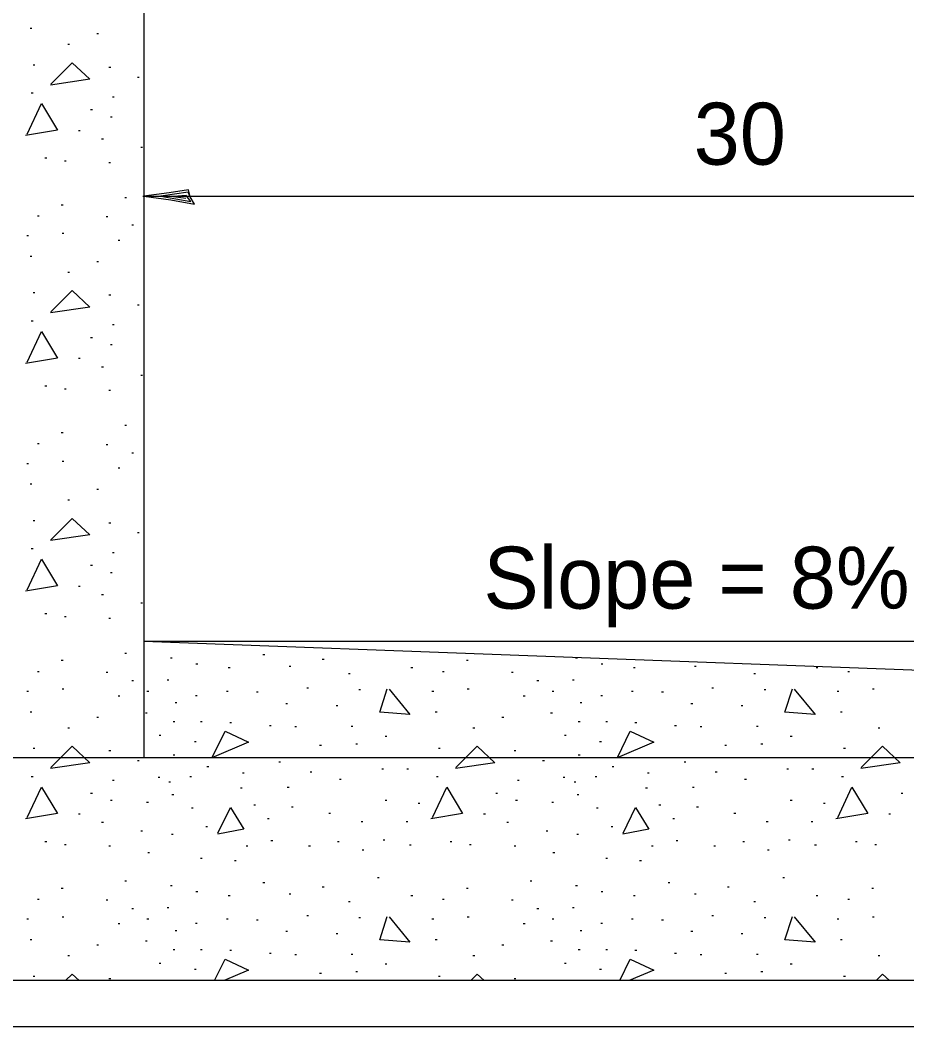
# Model space of a CAD drawing. Extents: x 0 to 2.83, y -0.12 to 1.83.
# Drawn here: x 2.0875 to 2.2544, y 0.7822 to 0.9718 of the extents above; entities that cross this region are included whole.
import ezdxf

# ---------------------------------------------------------------- set-up
doc = ezdxf.new("R2010")
doc.units = 0
for name, color, linetype in [('RD_Pr_Roadway_Dimensions', 7, 'Continuous'), ('RD_Pr_Roadway_Notes', 7, 'Continuous'), ('SH_General_Details', 7, 'Continuous')]:
    doc.layers.add(name, color=color, linetype=linetype)

msp = doc.modelspace()

# ---------------------------------------------------------------- linework, layer by layer
at = {"layer": 'RD_Pr_Roadway_Dimensions'}
msp.add_line((2.11057, 0.93865), (2.32044, 0.93865), dxfattribs=at)
msp.add_lwpolyline([(2.11952, 0.93852), (2.11922, 0.93983), (2.11552, 0.93926), (2.11075, 0.93865), (2.11584, 0.93795), (2.1203, 0.93717), (2.11952, 0.93852), (2.11912, 0.93938), (2.11396, 0.93864), (2.11961, 0.93765), (2.11877, 0.93876), (2.11639, 0.93861), (2.11868, 0.93826)], dxfattribs=at)
at = {"layer": 'SH_General_Details'}
for p, q in [((2.11075, 1.00426), (2.11075, 0.85483)), ((2.08937, 0.97026), (2.0897, 0.97026)), ((2.10191, 0.96926), (2.10224, 0.96926)), ((2.09646, 0.96725), (2.0968, 0.96725)), ((2.08994, 0.96338), (2.09028, 0.96338)), ((2.1042, 0.96295), (2.10454, 0.96295)), ((2.10958, 0.96109), (2.10991, 0.96109)), ((2.08958, 0.95808), (2.08992, 0.95808)), ((2.10485, 0.95737), (2.10518, 0.95737)), ((2.10076, 0.95495), (2.1011, 0.95495)), ((2.10449, 0.95359), (2.10482, 0.95359)), ((2.09847, 0.95101), (2.0988, 0.95101)), ((2.10284, 0.94944), (2.10317, 0.94944)), ((2.11022, 0.94786), (2.11055, 0.94786)), ((2.09216, 0.94585), (2.0925, 0.94585)), ((2.09582, 0.94528), (2.09615, 0.94528)), ((2.1042, 0.94499), (2.10453, 0.94499)), ((2.10721, 0.9384), (2.10754, 0.9384)), ((2.09524, 0.93704), (2.09558, 0.93704)), ((2.09073, 0.93496), (2.09106, 0.93496)), ((2.1037, 0.93482), (2.10403, 0.93482)), ((2.1085, 0.93324), (2.10883, 0.93324)), ((2.08872, 0.93124), (2.08906, 0.93124)), ((2.09539, 0.93167), (2.09572, 0.93167)), ((2.10592, 0.93038), (2.10626, 0.93038)), ((2.08937, 0.92737), (2.0897, 0.92737)), ((2.10191, 0.92636), (2.10224, 0.92636)), ((2.09646, 0.92436), (2.0968, 0.92436)), ((2.08994, 0.92049), (2.09028, 0.92049)), ((2.1042, 0.92006), (2.10454, 0.92006)), ((2.10958, 0.91819), (2.10991, 0.91819)), ((2.08958, 0.91519), (2.08992, 0.91519)), ((2.10485, 0.91447), (2.10518, 0.91447)), ((2.10076, 0.91206), (2.1011, 0.91206)), ((2.10449, 0.9107), (2.10482, 0.9107)), ((2.09847, 0.90812), (2.0988, 0.90812)), ((2.10284, 0.90654), (2.10317, 0.90654)), ((2.11022, 0.90496), (2.11055, 0.90496)), ((2.09216, 0.90296), (2.0925, 0.90296)), ((2.09582, 0.90238), (2.09615, 0.90238)), ((2.1042, 0.9021), (2.10453, 0.9021)), ((2.10721, 0.89551), (2.10754, 0.89551)), ((2.09524, 0.89414), (2.09558, 0.89414)), ((2.09073, 0.89207), (2.09106, 0.89207)), ((2.1037, 0.89192), (2.10403, 0.89192)), ((2.1085, 0.89035), (2.10883, 0.89035)), ((2.08872, 0.88834), (2.08906, 0.88834)), ((2.09539, 0.88877), (2.09572, 0.88877)), ((2.10592, 0.88748), (2.10626, 0.88748)), ((2.08937, 0.88447), (2.0897, 0.88447)), ((2.10191, 0.88347), (2.10224, 0.88347)), ((2.09646, 0.88146), (2.0968, 0.88146)), ((2.08994, 0.87759), (2.09028, 0.87759)), ((2.1042, 0.87716), (2.10454, 0.87716)), ((2.10958, 0.8753), (2.10991, 0.8753)), ((2.08958, 0.87229), (2.08992, 0.87229)), ((2.10485, 0.87157), (2.10518, 0.87157)), ((2.10076, 0.86916), (2.1011, 0.86916)), ((2.10449, 0.8678), (2.10482, 0.8678)), ((2.09847, 0.86522), (2.0988, 0.86522)), ((2.10284, 0.86364), (2.10317, 0.86364)), ((2.11022, 0.86207), (2.11055, 0.86207)), ((2.09216, 0.86006), (2.0925, 0.86006)), ((2.09582, 0.85949), (2.09615, 0.85949)), ((2.1042, 0.8592), (2.10453, 0.8592)), ((2.11075, 0.85483), (2.11075, 0.83295)), ((2.11075, 0.85483), (2.32075, 0.84707)), ((2.11075, 0.85483), (2.32075, 0.85483)), ((2.09524, 0.85125), (2.09558, 0.85125)), ((2.10721, 0.85261), (2.10754, 0.85261)), ((2.11579, 0.85175), (2.11612, 0.85175)), ((2.1332, 0.85232), (2.13353, 0.85232)), ((2.14438, 0.85146), (2.14471, 0.85146)), ((2.17153, 0.85125), (2.17187, 0.85125)), ((2.19208, 0.85175), (2.19241, 0.85175)), ((2.12059, 0.8506), (2.12092, 0.8506)), ((2.12668, 0.84989), (2.12701, 0.84989)), ((2.13814, 0.85017), (2.13848, 0.85017)), ((2.16107, 0.84989), (2.16141, 0.84989)), ((2.19688, 0.8506), (2.19721, 0.8506)), ((2.20297, 0.84989), (2.2033, 0.84989)), ((2.21443, 0.85017), (2.21477, 0.85017)), ((2.23736, 0.84989), (2.2377, 0.84989)), ((2.09073, 0.84917), (2.09106, 0.84917)), ((2.1037, 0.84903), (2.10403, 0.84903)), ((2.1085, 0.84745), (2.10883, 0.84745)), ((2.11517, 0.84759), (2.1155, 0.84759)), ((2.14932, 0.84874), (2.14965, 0.84874)), ((2.16702, 0.84917), (2.16735, 0.84917)), ((2.17999, 0.84903), (2.18032, 0.84903)), ((2.18479, 0.84745), (2.18512, 0.84745)), ((2.19146, 0.84759), (2.19179, 0.84759)), ((2.22561, 0.84874), (2.22594, 0.84874)), ((2.24331, 0.84917), (2.24364, 0.84917)), ((2.09539, 0.84587), (2.09572, 0.84587)), ((2.14144, 0.84609), (2.14177, 0.84609)), ((2.15126, 0.84573), (2.15159, 0.84573)), ((2.17168, 0.84587), (2.17201, 0.84587)), ((2.21773, 0.84609), (2.21806, 0.84609)), ((2.22755, 0.84573), (2.22788, 0.84573)), ((2.24797, 0.84587), (2.2483, 0.84587)), ((2.08872, 0.84544), (2.08906, 0.84544)), ((2.10592, 0.84458), (2.10626, 0.84458)), ((2.11137, 0.84544), (2.1117, 0.84544)), ((2.12052, 0.84465), (2.12085, 0.84465)), ((2.12632, 0.84544), (2.12665, 0.84544)), ((2.13198, 0.8453), (2.13231, 0.8453)), ((2.16501, 0.84544), (2.16535, 0.84544)), ((2.18221, 0.84458), (2.18255, 0.84458)), ((2.18766, 0.84544), (2.18799, 0.84544)), ((2.19681, 0.84465), (2.19714, 0.84465)), ((2.20261, 0.84544), (2.20294, 0.84544)), ((2.20827, 0.8453), (2.2086, 0.8453)), ((2.2413, 0.84544), (2.24164, 0.84544)), ((2.11665, 0.84329), (2.11698, 0.84329)), ((2.1375, 0.84315), (2.13783, 0.84315)), ((2.14696, 0.84272), (2.14729, 0.84272)), ((2.19294, 0.84329), (2.19327, 0.84329)), ((2.21379, 0.84315), (2.21412, 0.84315)), ((2.22325, 0.84272), (2.22358, 0.84272)), ((2.08937, 0.84157), (2.0897, 0.84157)), ((2.10191, 0.84057), (2.10224, 0.84057)), ((2.11108, 0.84136), (2.11141, 0.84136)), ((2.16566, 0.84157), (2.16599, 0.84157)), ((2.1782, 0.84057), (2.17853, 0.84057)), ((2.18737, 0.84136), (2.1877, 0.84136)), ((2.24195, 0.84157), (2.24228, 0.84157)), ((2.09646, 0.83856), (2.0968, 0.83856)), ((2.11629, 0.83971), (2.11662, 0.83971)), ((2.12145, 0.83971), (2.12178, 0.83971)), ((2.12696, 0.83957), (2.1273, 0.83957)), ((2.13442, 0.83899), (2.13475, 0.83899)), ((2.13922, 0.83878), (2.13955, 0.83878)), ((2.14982, 0.83885), (2.15016, 0.83885)), ((2.17275, 0.83856), (2.17309, 0.83856)), ((2.19258, 0.83971), (2.19291, 0.83971)), ((2.19774, 0.83971), (2.19807, 0.83971)), ((2.20325, 0.83957), (2.20359, 0.83957)), ((2.21071, 0.83899), (2.21104, 0.83899)), ((2.21551, 0.83878), (2.21584, 0.83878)), ((2.22611, 0.83885), (2.22645, 0.83885)), ((2.24904, 0.83856), (2.24938, 0.83856)), ((2.11366, 0.83713), (2.11399, 0.83713)), ((2.1203, 0.83598), (2.12063, 0.83598)), ((2.1562, 0.83699), (2.15653, 0.83699)), ((2.18995, 0.83713), (2.19028, 0.83713)), ((2.19659, 0.83598), (2.19692, 0.83598)), ((2.23249, 0.83699), (2.23282, 0.83699)), ((2.08994, 0.83469), (2.09028, 0.83469)), ((2.1042, 0.83426), (2.10454, 0.83426)), ((2.14388, 0.83527), (2.14421, 0.83527)), ((2.15068, 0.83555), (2.15102, 0.83555)), ((2.16623, 0.83469), (2.16657, 0.83469)), ((2.18049, 0.83426), (2.18083, 0.83426)), ((2.22017, 0.83527), (2.2205, 0.83527)), ((2.22697, 0.83555), (2.22731, 0.83555)), ((2.24252, 0.83469), (2.24286, 0.83469)), ((2.06875, 0.83295), (2.32075, 0.83295)), ((2.10958, 0.8324), (2.10991, 0.8324)), ((2.11629, 0.83348), (2.11662, 0.83348)), ((2.18587, 0.8324), (2.1862, 0.8324)), ((2.19258, 0.83348), (2.19291, 0.83348)), ((2.12267, 0.83126), (2.123, 0.83126)), ((2.13621, 0.83211), (2.13654, 0.83211)), ((2.15556, 0.83083), (2.15589, 0.83083)), ((2.16028, 0.83083), (2.16062, 0.83083)), ((2.19896, 0.83126), (2.19929, 0.83126)), ((2.2125, 0.83211), (2.21283, 0.83211)), ((2.23185, 0.83083), (2.23218, 0.83083)), ((2.23657, 0.83083), (2.23691, 0.83083)), ((2.08958, 0.82939), (2.08992, 0.82939)), ((2.10485, 0.82868), (2.10518, 0.82868)), ((2.11345, 0.82925), (2.11378, 0.82925)), ((2.11944, 0.82939), (2.11977, 0.82939)), ((2.12933, 0.83004), (2.12966, 0.83004)), ((2.14208, 0.83025), (2.14242, 0.83025)), ((2.1476, 0.82889), (2.14793, 0.82889)), ((2.16587, 0.82939), (2.16621, 0.82939)), ((2.18114, 0.82868), (2.18147, 0.82868)), ((2.18974, 0.82925), (2.19007, 0.82925)), ((2.19573, 0.82939), (2.19606, 0.82939)), ((2.20562, 0.83004), (2.20595, 0.83004)), ((2.21837, 0.83025), (2.21871, 0.83025)), ((2.22389, 0.82889), (2.22422, 0.82889)), ((2.24216, 0.82939), (2.2425, 0.82939)), ((2.1155, 0.82839), (2.11583, 0.82839)), ((2.12897, 0.82727), (2.1293, 0.82727)), ((2.13778, 0.82739), (2.13812, 0.82739)), ((2.19179, 0.82839), (2.19212, 0.82839)), ((2.20526, 0.82727), (2.20559, 0.82727)), ((2.21407, 0.82739), (2.21441, 0.82739)), ((2.10076, 0.82626), (2.1011, 0.82626)), ((2.10449, 0.8249), (2.10482, 0.8249)), ((2.11607, 0.82598), (2.11641, 0.82598)), ((2.1562, 0.8249), (2.15653, 0.8249)), ((2.17705, 0.82626), (2.17739, 0.82626)), ((2.18078, 0.8249), (2.18111, 0.8249)), ((2.19236, 0.82598), (2.1927, 0.82598)), ((2.23249, 0.8249), (2.23282, 0.8249)), ((2.25334, 0.82626), (2.25368, 0.82626)), ((2.1113, 0.82454), (2.11163, 0.82454)), ((2.11973, 0.82347), (2.12006, 0.82347)), ((2.13148, 0.82404), (2.13181, 0.82404)), ((2.13857, 0.82368), (2.13891, 0.82368)), ((2.16243, 0.82433), (2.16277, 0.82433)), ((2.18759, 0.82454), (2.18792, 0.82454)), ((2.19602, 0.82347), (2.19635, 0.82347)), ((2.20777, 0.82404), (2.2081, 0.82404)), ((2.21486, 0.82368), (2.2152, 0.82368)), ((2.23872, 0.82433), (2.23906, 0.82433)), ((2.09847, 0.82232), (2.0988, 0.82232)), ((2.13406, 0.82146), (2.13439, 0.82146)), ((2.1456, 0.82247), (2.14593, 0.82247)), ((2.15169, 0.82089), (2.15202, 0.82089)), ((2.16014, 0.82089), (2.16047, 0.82089)), ((2.17476, 0.82232), (2.17509, 0.82232)), ((2.21035, 0.82146), (2.21068, 0.82146)), ((2.22189, 0.82247), (2.22222, 0.82247)), ((2.22798, 0.82089), (2.22831, 0.82089)), ((2.23643, 0.82089), (2.23676, 0.82089)), ((2.25105, 0.82232), (2.25138, 0.82232)), ((2.10284, 0.82075), (2.10317, 0.82075)), ((2.11022, 0.81917), (2.11055, 0.81917)), ((2.12245, 0.81996), (2.12278, 0.81996)), ((2.17913, 0.82075), (2.17946, 0.82075)), ((2.18651, 0.81917), (2.18684, 0.81917)), ((2.19874, 0.81996), (2.19907, 0.81996)), ((2.09216, 0.81716), (2.0925, 0.81716)), ((2.116, 0.81853), (2.11633, 0.81853)), ((2.1347, 0.81731), (2.13504, 0.81731)), ((2.14724, 0.81716), (2.14758, 0.81716)), ((2.15584, 0.81745), (2.15618, 0.81745)), ((2.16845, 0.81716), (2.16879, 0.81716)), ((2.19229, 0.81853), (2.19262, 0.81853)), ((2.21099, 0.81731), (2.21133, 0.81731)), ((2.22353, 0.81716), (2.22387, 0.81716)), ((2.23213, 0.81745), (2.23247, 0.81745)), ((2.24474, 0.81716), (2.24508, 0.81716)), ((2.09582, 0.81659), (2.09615, 0.81659)), ((2.1042, 0.8163), (2.10453, 0.8163)), ((2.13005, 0.8163), (2.13038, 0.8163)), ((2.1418, 0.8163), (2.14213, 0.8163)), ((2.1519, 0.81559), (2.15223, 0.81559)), ((2.16079, 0.81652), (2.16112, 0.81652)), ((2.17211, 0.81659), (2.17244, 0.81659)), ((2.18049, 0.8163), (2.18082, 0.8163)), ((2.20634, 0.8163), (2.20667, 0.8163)), ((2.21809, 0.8163), (2.21842, 0.8163)), ((2.22819, 0.81559), (2.22852, 0.81559)), ((2.23708, 0.81652), (2.23741, 0.81652)), ((2.2484, 0.81659), (2.24873, 0.81659)), ((2.11151, 0.81509), (2.11184, 0.81509)), ((2.12145, 0.81401), (2.12178, 0.81401)), ((2.12782, 0.81358), (2.12816, 0.81358)), ((2.1878, 0.81509), (2.18813, 0.81509)), ((2.19774, 0.81401), (2.19807, 0.81401)), ((2.20411, 0.81358), (2.20445, 0.81358)), ((2.10721, 0.80971), (2.10754, 0.80971)), ((2.15477, 0.81036), (2.1551, 0.81036)), ((2.1835, 0.80971), (2.18383, 0.80971)), ((2.23106, 0.81036), (2.23139, 0.81036)), ((2.09524, 0.80835), (2.09558, 0.80835)), ((2.11579, 0.80885), (2.11612, 0.80885)), ((2.12059, 0.80771), (2.12092, 0.80771)), ((2.1332, 0.80943), (2.13353, 0.80943)), ((2.14438, 0.80857), (2.14471, 0.80857)), ((2.17153, 0.80835), (2.17187, 0.80835)), ((2.19208, 0.80885), (2.19241, 0.80885)), ((2.19688, 0.80771), (2.19721, 0.80771)), ((2.20949, 0.80943), (2.20982, 0.80943)), ((2.22067, 0.80857), (2.221, 0.80857)), ((2.24782, 0.80835), (2.24816, 0.80835)), ((2.09073, 0.80627), (2.09106, 0.80627)), ((2.1037, 0.80613), (2.10403, 0.80613)), ((2.12668, 0.80699), (2.12701, 0.80699)), ((2.13814, 0.80728), (2.13848, 0.80728)), ((2.14932, 0.80584), (2.14965, 0.80584)), ((2.16107, 0.80699), (2.16141, 0.80699)), ((2.16702, 0.80627), (2.16735, 0.80627)), ((2.17999, 0.80613), (2.18032, 0.80613)), ((2.20297, 0.80699), (2.2033, 0.80699)), ((2.21443, 0.80728), (2.21477, 0.80728)), ((2.22561, 0.80584), (2.22594, 0.80584)), ((2.23736, 0.80699), (2.2377, 0.80699)), ((2.24331, 0.80627), (2.24364, 0.80627)), ((2.1085, 0.80455), (2.10883, 0.80455)), ((2.11517, 0.8047), (2.1155, 0.8047)), ((2.18479, 0.80455), (2.18512, 0.80455)), ((2.19146, 0.8047), (2.19179, 0.8047)), ((2.08872, 0.80255), (2.08906, 0.80255)), ((2.09539, 0.80298), (2.09572, 0.80298)), ((2.11137, 0.80255), (2.1117, 0.80255)), ((2.12632, 0.80255), (2.12665, 0.80255)), ((2.13198, 0.8024), (2.13231, 0.8024)), ((2.14144, 0.80319), (2.14177, 0.80319)), ((2.15126, 0.80283), (2.15159, 0.80283)), ((2.16501, 0.80255), (2.16535, 0.80255)), ((2.17168, 0.80298), (2.17201, 0.80298)), ((2.18766, 0.80255), (2.18799, 0.80255)), ((2.20261, 0.80255), (2.20294, 0.80255)), ((2.20827, 0.8024), (2.2086, 0.8024)), ((2.21773, 0.80319), (2.21806, 0.80319)), ((2.22755, 0.80283), (2.22788, 0.80283)), ((2.2413, 0.80255), (2.24164, 0.80255)), ((2.24797, 0.80298), (2.2483, 0.80298)), ((2.10592, 0.80169), (2.10626, 0.80169)), ((2.11665, 0.8004), (2.11698, 0.8004)), ((2.12052, 0.80176), (2.12085, 0.80176)), ((2.1375, 0.80025), (2.13783, 0.80025)), ((2.18221, 0.80169), (2.18255, 0.80169)), ((2.19294, 0.8004), (2.19327, 0.8004)), ((2.19681, 0.80176), (2.19714, 0.80176)), ((2.21379, 0.80025), (2.21412, 0.80025)), ((2.08937, 0.79868), (2.0897, 0.79868)), ((2.11108, 0.79846), (2.11141, 0.79846)), ((2.14696, 0.79982), (2.14729, 0.79982)), ((2.16566, 0.79868), (2.16599, 0.79868)), ((2.18737, 0.79846), (2.1877, 0.79846)), ((2.22325, 0.79982), (2.22358, 0.79982)), ((2.24195, 0.79868), (2.24228, 0.79868)), ((2.10191, 0.79767), (2.10224, 0.79767)), ((2.11629, 0.79681), (2.11662, 0.79681)), ((2.12145, 0.79681), (2.12178, 0.79681)), ((2.12696, 0.79667), (2.1273, 0.79667)), ((2.1782, 0.79767), (2.17853, 0.79767)), ((2.19258, 0.79681), (2.19291, 0.79681)), ((2.19774, 0.79681), (2.19807, 0.79681)), ((2.20325, 0.79667), (2.20359, 0.79667)), ((2.09646, 0.79567), (2.0968, 0.79567)), ((2.13442, 0.7961), (2.13475, 0.7961)), ((2.13922, 0.79588), (2.13955, 0.79588)), ((2.14982, 0.79595), (2.15016, 0.79595)), ((2.17275, 0.79567), (2.17309, 0.79567)), ((2.21071, 0.7961), (2.21104, 0.7961)), ((2.21551, 0.79588), (2.21584, 0.79588)), ((2.22611, 0.79595), (2.22645, 0.79595)), ((2.24904, 0.79567), (2.24938, 0.79567)), ((2.11366, 0.79423), (2.11399, 0.79423)), ((2.1203, 0.79309), (2.12063, 0.79309)), ((2.15068, 0.79266), (2.15102, 0.79266)), ((2.1562, 0.79409), (2.15653, 0.79409)), ((2.18995, 0.79423), (2.19028, 0.79423)), ((2.19659, 0.79309), (2.19692, 0.79309)), ((2.22697, 0.79266), (2.22731, 0.79266)), ((2.23249, 0.79409), (2.23282, 0.79409)), ((2.37368, 0.79095), (2.05826, 0.79095)), ((2.08994, 0.7918), (2.09028, 0.7918)), ((2.1042, 0.79137), (2.10454, 0.79137)), ((2.14388, 0.79237), (2.14421, 0.79237)), ((2.16623, 0.7918), (2.16657, 0.7918)), ((2.18049, 0.79137), (2.18083, 0.79137)), ((2.22017, 0.79237), (2.2205, 0.79237)), ((2.24252, 0.7918), (2.24286, 0.7918)), ((2.37368, 0.78223), (2.05826, 0.78223))]:
    msp.add_line(p, q, dxfattribs=at)
for points in [[(2.09326, 0.95975), (2.09727, 0.96375), (2.1006, 0.96067), (2.09319, 0.95958)], [(2.08884, 0.95032), (2.09151, 0.95608), (2.09451, 0.95107), (2.0885, 0.95007)], [(2.09326, 0.91685), (2.09727, 0.92086), (2.1006, 0.91777), (2.09319, 0.91668)], [(2.08884, 0.90742), (2.09151, 0.91318), (2.09451, 0.90817), (2.0885, 0.90717)], [(2.09326, 0.87396), (2.09727, 0.87796), (2.1006, 0.87487), (2.09319, 0.87379)], [(2.08884, 0.86452), (2.09151, 0.87028), (2.09451, 0.86527), (2.0885, 0.86427)], [(2.15695, 0.84583), (2.16087, 0.84107), (2.1552, 0.84149), (2.15661, 0.84591)], [(2.23324, 0.84583), (2.23716, 0.84107), (2.23149, 0.84149), (2.2329, 0.84591)], [(2.12365, 0.83298), (2.12607, 0.8379), (2.13049, 0.83582), (2.1236, 0.83288)], [(2.19994, 0.83298), (2.20236, 0.8379), (2.20678, 0.83582), (2.19989, 0.83288)], [(2.09326, 0.83106), (2.09727, 0.83506), (2.1006, 0.83198), (2.09319, 0.83089)], [(2.16955, 0.83106), (2.17356, 0.83506), (2.17689, 0.83198), (2.16948, 0.83089)], [(2.24584, 0.83106), (2.24985, 0.83506), (2.25318, 0.83198), (2.24577, 0.83089)], [(2.08884, 0.82163), (2.09151, 0.82739), (2.09451, 0.82238), (2.0885, 0.82138)], [(2.16513, 0.82163), (2.1678, 0.82739), (2.1708, 0.82238), (2.16479, 0.82138)], [(2.24142, 0.82163), (2.24409, 0.82739), (2.24709, 0.82238), (2.24108, 0.82138)], [(2.12474, 0.81871), (2.12707, 0.82355), (2.12958, 0.81946), (2.12469, 0.81853)], [(2.20103, 0.81871), (2.20336, 0.82355), (2.20587, 0.81946), (2.20098, 0.81853)], [(2.15695, 0.80293), (2.16087, 0.79818), (2.1552, 0.79859), (2.15661, 0.80302)], [(2.23324, 0.80293), (2.23716, 0.79818), (2.23149, 0.79859), (2.2329, 0.80302)], [(2.12408, 0.79095), (2.12607, 0.79501)], [(2.12607, 0.79501), (2.13049, 0.79292)], [(2.20037, 0.79095), (2.20236, 0.79501)], [(2.20236, 0.79501), (2.20678, 0.79292)], [(2.13049, 0.79292), (2.12588, 0.79095)], [(2.20678, 0.79292), (2.20217, 0.79095)], [(2.09605, 0.79095), (2.09727, 0.79217)], [(2.09727, 0.79217), (2.09858, 0.79095)], [(2.17234, 0.79095), (2.17356, 0.79217)], [(2.17356, 0.79217), (2.17487, 0.79095)], [(2.24863, 0.79095), (2.24985, 0.79217)], [(2.24985, 0.79217), (2.25116, 0.79095)]]:
    msp.add_lwpolyline(points, dxfattribs=at)

# ---------------------------------------------------------------- texts
at = {"layer": 'RD_Pr_Roadway_Dimensions'}
msp.add_text('30', height=0.011667, dxfattribs=at).set_placement((2.21431, 0.94458))
at = {"layer": 'RD_Pr_Roadway_Notes'}
msp.add_text('Slope = 8%', height=0.011667, dxfattribs=at).set_placement((2.17472, 0.86098))

doc.saveas('drawing.dxf')
